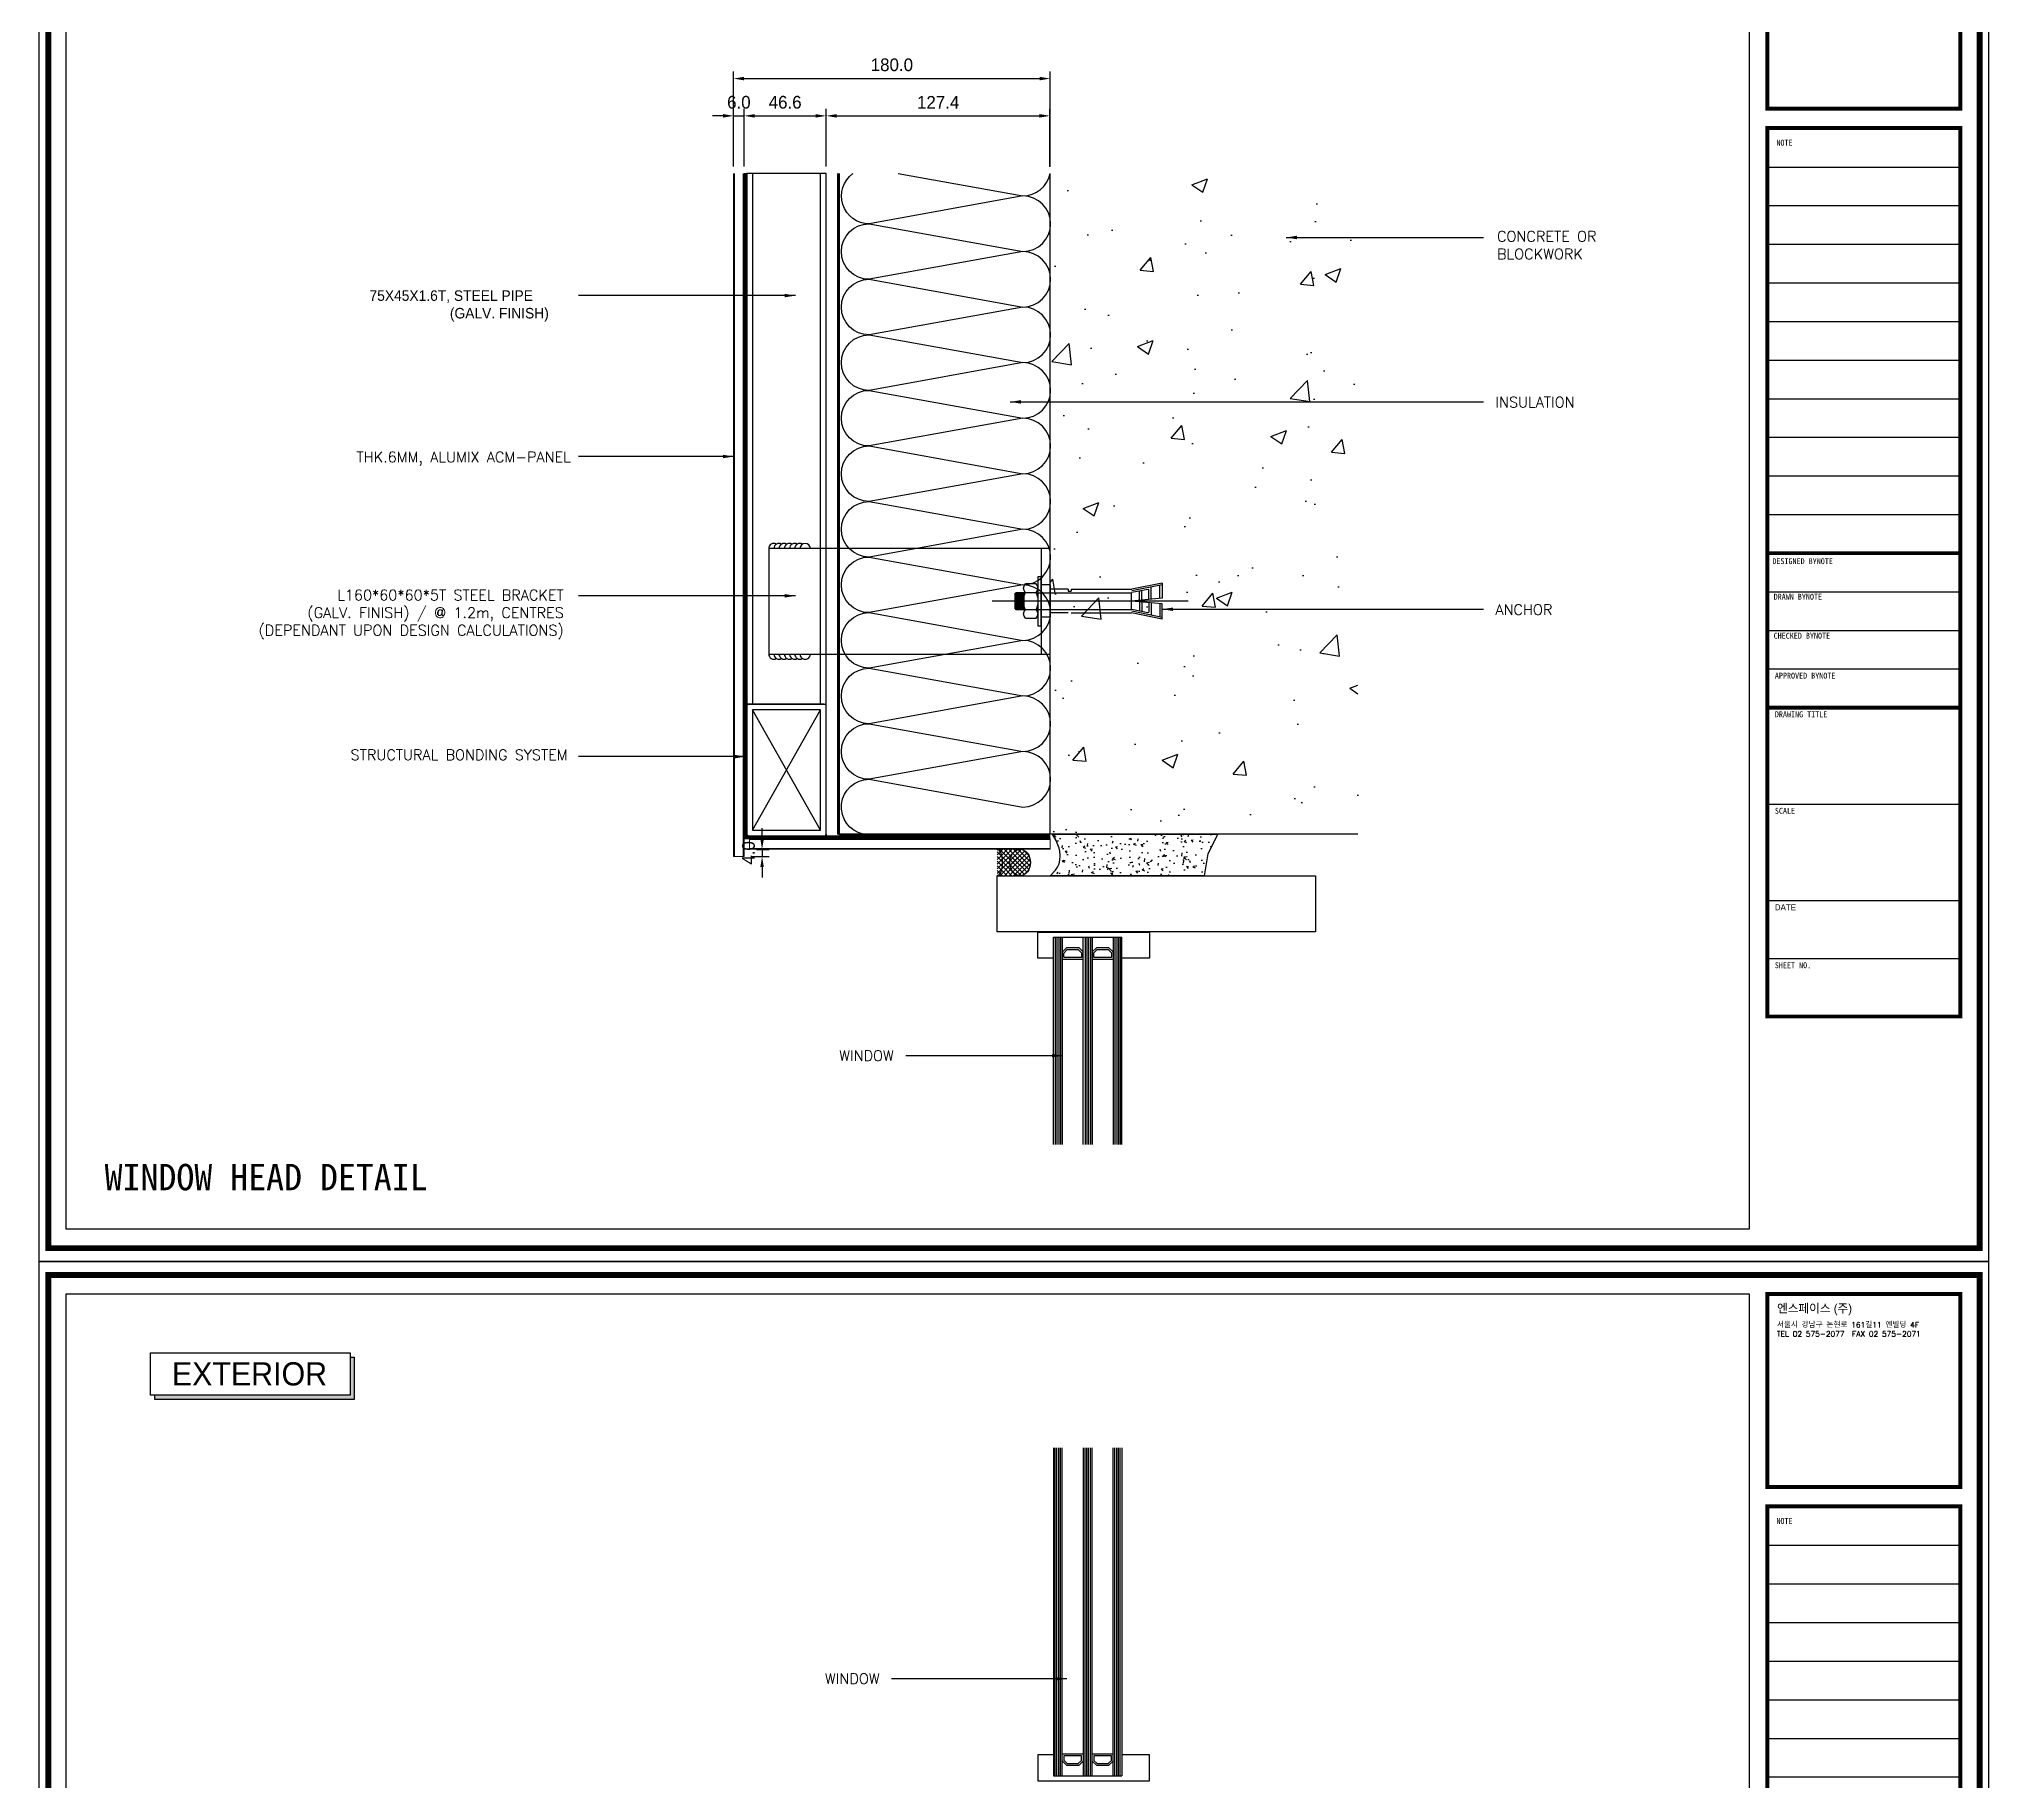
# Model space of a CAD drawing. Header units: millimetres. Extents: x 7297 to 60227, y -7497 to 19324.
# Drawn here: x 8487 to 9596, y 14497 to 15488 of the extents above; entities that cross this region are included whole.
import ezdxf

# ---------------------------------------------------------------- set-up
doc = ezdxf.new("R2010")
doc.units = ezdxf.units.MM
doc.linetypes.add('HIDDEN', pattern=[0.375, 0.25, -0.125])
doc.layers.add('NS_AL_PANEL', color=32, linetype='Continuous', lineweight=9)
for name, color, linetype in [('NS_BRACKET_NUTS', 1, 'Continuous'), ('NS_COL_L-GREY', 8, 'Continuous'), ('NS_COL_MAGENTA', 6, 'Continuous'), ('NS_CON', 8, 'Continuous'), ('NS_CON_LINE', 2, 'Continuous'), ('NS_DIM', 1, 'Continuous'), ('NS_FORM', 7, 'Continuous'), ('NS_FRAME', 253, 'Continuous'), ('NS_GASKET_3M', 150, 'Continuous'), ('NS_INSUL', 8, 'Continuous'), ('NS_PIPE_FRAME', 2, 'Continuous'), ('NS_TEXT', 2, 'Continuous'), ('NS_TEXT_TITLE', 141, 'Continuous'), ('NS_WATERPROOF', 150, 'Continuous'), ('NS_WELD', 1, 'Continuous')]:
    doc.layers.add(name, color=color, linetype=linetype)
doc.styles.add('Expo M', font='Expo M.ttf')
doc.styles.add('HGTXT', font='romans.shx', dxfattribs={"bigfont": 'whgtxt.shx'})
doc.styles.add('HY울릉도L', font='')
doc.styles.add('style1', font='simplex.shx')
doc.styles.get('HY울릉도L').set_extended_font_data('Dotum')
doc.dimstyles.new('N-SPACE', dxfattribs={"dimscale": 4, "dimtxt": 1.8, "dimasz": 1.5, "dimexe": 1, "dimexo": 1, "dimgap": 1, "dimtad": 1, "dimtoh": 1, "dimdec": 1, "dimzin": 1, "dimdsep": 46, "dimtxsty": 'Expo M', "dimcen": 2, "dimclrd": 1, "dimclre": 1, "dimclrt": 2, "dimadec": 1, "dimazin": 0, "dimtfac": 1, "dimtdec": 1, "dimtix": 1, "dimtmove": 1, "dimatfit": 3, "dimfxl": 1, "dimtolj": 1, "dimtzin": 1, "dimarcsym": 0})
pattern_1 = [(135, (-3930668.807, 3565808.9361), (-1.3258252147, -1.3258252147), []), (225, (-3930668.807, 3565808.9361), (1.3258252147, -1.3258252147), [])]

# ---------------------------------------------------------------- blocks, each defined once
blk = doc.blocks.new('AL-TEMPLATE')
at = {"color": 8}
for p, q in [((2716.82, 1392.97), (2800.02, 1392.97)), ((2716.82, 1376.33), (2800.02, 1376.33)), ((2716.82, 1359.69), (2800.02, 1359.69)), ((2716.82, 1343.05), (2800.02, 1343.05)), ((2716.82, 1326.41), (2800.02, 1326.41)), ((2716.82, 1309.77), (2800.02, 1309.77)), ((2716.82, 1293.13), (2800.02, 1293.13)), ((2716.82, 1276.49), (2800.02, 1276.49)), ((2716.82, 1259.85), (2800.02, 1259.85)), ((2716.82, 1243.21), (2800.02, 1243.21)), ((2716.82, 1209.93), (2800.02, 1209.93)), ((2716.82, 1193.29), (2800.02, 1193.29)), ((2716.82, 1176.65), (2800.02, 1176.65)), ((2716.82, 1118.41), (2800.02, 1118.41)), ((2716.82, 1076.81), (2800.02, 1076.81)), ((2716.82, 1051.85), (2800.02, 1051.85))]:
    blk.add_line(p, q, dxfattribs=at)
at = {"color": 7, "ltscale": 2}
blk.add_lwpolyline([(1972.34, 1515.25), (1972.34, 921.25), (2812.34, 921.25), (2812.34, 1515.25)], close=True, dxfattribs=at)
at = {"color": 8}
for points, const_width in [([(1976.34, 1509.45), (2808.34, 1509.45), (2808.34, 927.05), (1976.34, 927.05)], 2.5), ([(2716.82, 1501.32), (2800.02, 1501.32), (2800.02, 1418.12), (2716.82, 1418.12)], 1.66), ([(2716.82, 1409.8), (2800.02, 1409.8), (2800.02, 1026.89), (2716.82, 1026.89)], 1.66)]:
    blk.add_lwpolyline(points, close=True, dxfattribs=dict(at, const_width=const_width))
at = {"color": 9}
blk.add_lwpolyline([(1984.07, 1501.32), (2709.08, 1501.32), (2709.08, 935.18), (1984.07, 935.18)], close=True, dxfattribs=at)
at = {"color": 8, "const_width": 1.66}
for points in [[(2716.82, 1226.57), (2800.02, 1226.57)], [(2716.82, 1160.01), (2800.02, 1160.01)]]:
    blk.add_lwpolyline(points, dxfattribs=at)
at = {"color": 146, "true_color": 0x105689, "insert": (2721.06, 1496.93), "char_height": 3.6698, "attachment_point": 1, "style": 'HGTXT'}
blk.add_mtext('{\\fExpo M|b0|i0|c129|p18;엔스페이스 (주)}', dxfattribs=at)
at = {"insert": (2720.94, 1489.17), "char_height": 2.3487, "attachment_point": 1, "style": 'HGTXT'}
blk.add_mtext('서울시 강남구 논현로 161길11 엔빌딩 4F\\PTEL 02 575-2077  FAX 02 575-2071', dxfattribs=at)
at = {"color": 8, "attachment_point": 1}
for s, insert, char_height, width in [('NOTE', (2720.76, 1404.73), 2.556, 438.9676), ('DESIGNED BYNOTE', (2719.01, 1224.39), 2.5559, 438.9676), ('DRAWN BYNOTE', (2719.56, 1209.04), 2.5559, 438.9676), ('CHECKED BYNOTE', (2719.56, 1192.25), 2.5559, 438.9676), ('APPROVED BYNOTE', (2720.1, 1175.04), 2.5559, 438.9676), ('DRAWING TITLE', (2720.1, 1158.4), 2.5559, 438.9675), ('SCALE', (2720.1, 1116.8), 2.556, 438.9675), ('{\\fﾱﾼﾸﾲ|b0|i0|c129|p49;DATE}', (2720.1, 1075.2), 2.5559, 438.9675), ('SHEET NO.', (2720.1, 1050.24), 2.556, 438.9675)]:
    blk.add_mtext(s, dxfattribs=dict(at, insert=insert, char_height=char_height, width=width))
blk = doc.blocks.new('*D961')
at = {"layer": 'NS_DIM', "color": 1, "lineweight": -2, "transparency": 16777216}
for p, q in [((8882, 15415.7), (8882, 15448.5)), ((8888, 15415.7), (8888, 15448.5)), ((8876, 15444.5), (8870, 15444.5)), ((8882, 15444.5), (8888, 15444.5)), ((8894, 15444.5), (8900, 15444.5))]:
    blk.add_line(p, q, dxfattribs=at)
at = {"layer": 'NS_DIM', "color": 1, "transparency": 16777216}
for points in [[(8876, 15445.5), (8876, 15443.5), (8882, 15444.5)], [(8894, 15445.5), (8894, 15443.5), (8888, 15444.5)]]:
    blk.add_solid(points, dxfattribs=at)
at = {"layer": 'NS_DIM', "color": 2, "transparency": 16777216, "insert": (8885, 15452.2), "char_height": 7.2, "attachment_point": 5, "style": 'Expo M'}
blk.add_mtext('\\A1;6.0', dxfattribs=at)
blk = doc.blocks.new('*D960')
at = {"layer": 'NS_DIM', "color": 1, "lineweight": -2, "transparency": 16777216}
for p, q in [((8888, 15415.7), (8888, 15448.5)), ((8934.6, 15415.7), (8934.6, 15448.5)), ((8894, 15444.5), (8928.6, 15444.5))]:
    blk.add_line(p, q, dxfattribs=at)
at = {"layer": 'NS_DIM', "color": 1, "transparency": 16777216}
for points in [[(8894, 15445.5), (8894, 15443.5), (8888, 15444.5)], [(8928.6, 15445.5), (8928.6, 15443.5), (8934.6, 15444.5)]]:
    blk.add_solid(points, dxfattribs=at)
at = {"layer": 'NS_DIM', "color": 2, "transparency": 16777216, "insert": (8911.3, 15452.2), "char_height": 7.2, "attachment_point": 5, "style": 'Expo M'}
blk.add_mtext('\\A1;46.6', dxfattribs=at)
blk = doc.blocks.new('*D959')
at = {"layer": 'NS_DIM', "color": 1, "lineweight": -2, "transparency": 16777216}
for p, q in [((8934.6, 15415.7), (8934.6, 15448.5)), ((9061.9, 15415.4), (9061.9, 15448.5)), ((8940.6, 15444.5), (9055.9, 15444.5))]:
    blk.add_line(p, q, dxfattribs=at)
at = {"layer": 'NS_DIM', "color": 1, "transparency": 16777216}
for points in [[(8940.6, 15445.5), (8940.6, 15443.5), (8934.6, 15444.5)], [(9055.9, 15445.5), (9055.9, 15443.5), (9061.9, 15444.5)]]:
    blk.add_solid(points, dxfattribs=at)
at = {"layer": 'NS_DIM', "color": 2, "transparency": 16777216, "insert": (8998.3, 15452.2), "char_height": 7.2, "attachment_point": 5, "style": 'Expo M'}
blk.add_mtext('\\A1;127.4', dxfattribs=at)
blk = doc.blocks.new('*D958')
at = {"layer": 'NS_DIM', "color": 1, "lineweight": -2, "transparency": 16777216}
for p, q in [((8882, 15415.7), (8882, 15469.7)), ((9062, 15415.7), (9062, 15469.7)), ((8888, 15465.7), (9056, 15465.7))]:
    blk.add_line(p, q, dxfattribs=at)
at = {"layer": 'NS_DIM', "color": 1, "transparency": 16777216}
for points in [[(8888, 15466.7), (8888, 15464.7), (8882, 15465.7)], [(9056, 15466.7), (9056, 15464.7), (9062, 15465.7)]]:
    blk.add_solid(points, dxfattribs=at)
at = {"layer": 'NS_DIM', "color": 2, "transparency": 16777216, "insert": (8972, 15473.5), "char_height": 7.2, "attachment_point": 5, "style": 'Expo M'}
blk.add_mtext('\\A1;180.0', dxfattribs=at)
blk = doc.blocks.new('al-anchor')
for p, q in [((450.1, 842.4), (450.1, 731)), ((439.9, 827.7), (443.4, 810.2)), ((439.9, 827.7), (448.5, 827.7)), ((440.8, 827.7), (444.3, 810.3)), ((448.6, 826.2), (441.2, 826.2)), ((449.1, 821.3), (442.1, 821.3)), ((448.5, 827.7), (450.1, 810.2)), ((451.8, 827.7), (450.1, 810.2)), ((451.2, 821.3), (458.2, 821.3)), ((451.7, 826.2), (459.1, 826.2)), ((460.4, 827.7), (451.8, 827.7)), ((459.4, 827.7), (455.9, 810.3)), ((460.4, 827.7), (456.9, 810.3)), ((443.4, 775.8), (443.4, 810.2)), ((443.5, 819.5), (445.3, 810.3)), ((449.2, 820), (444, 820)), ((449.6, 816.1), (444.1, 816.1)), ((449.7, 814.8), (444.4, 814.8)), ((445.4, 755.9), (445.4, 810.2)), ((445.4, 810.2), (454.9, 810.2)), ((450.6, 814.8), (455.9, 814.8)), ((450.7, 816.1), (456.1, 816.1)), ((451.1, 820), (456.3, 820)), ((454.9, 755.9), (454.9, 810.2)), ((456.8, 819.5), (455, 810.3)), ((456.9, 775.8), (456.9, 810.3)), ((443.4, 774.2), (443.4, 763.9)), ((455.7, 774.2), (455.7, 775.8)), ((456.9, 775.8), (455.7, 775.8)), ((456.9, 774.2), (455.7, 774.2)), ((456.9, 774.2), (456.9, 763.9)), ((440.4, 749.9), (440.4, 755.9)), ((440.9, 763.9), (440.9, 758.9)), ((459.4, 763.9), (440.9, 763.9)), ((445.4, 744.4), (445.4, 755.9)), ((454.9, 755.9), (454.9, 744.4)), ((459.4, 763.9), (459.4, 758.9)), ((459.9, 755.9), (459.9, 749.9)), ((454.9, 748.9), (445.4, 748.9)), ((454.9, 748.4), (445.4, 748.4)), ((454.9, 747.9), (445.4, 747.9)), ((454.9, 747.4), (445.4, 747.4)), ((454.9, 746.9), (445.4, 746.9)), ((454.9, 746.4), (445.4, 746.4)), ((454.9, 745.9), (445.4, 745.9)), ((454.9, 745.4), (445.4, 745.4)), ((454.9, 744.9), (445.4, 744.9)), ((454.9, 744.4), (445.4, 744.4)), ((445.4, 744.4), (445.9, 743.9)), ((454.4, 743.9), (445.9, 743.9)), ((454.4, 743.9), (454.9, 744.4))]:
    blk.add_line(p, q)
blk.add_lwpolyline([(436, 758.9), (464, 758.9), (464, 756.9), (436, 756.9)], close=True)
for centre, radius, start, end in [((444, 819.5), 0.513, 91.5299, 176.3045), ((456.3, 819.5), 0.513, 3.6955, 88.4701), ((442.9, 753.3), 3.58, 45.683, 134.317), ((450.1, 745.3), 11.6, 65.7903, 114.2097), ((457.4, 753.3), 3.58, 45.683, 134.317), ((442.9, 752.4), 3.58, 225.683, 314.317), ((450.1, 760.4), 11.6, 245.7903, 294.2097), ((457.4, 752.4), 3.58, 225.683, 314.317)]:
    blk.add_arc(centre, radius, start, end)
blk = doc.blocks.new('*D940')
at = {"layer": 'NS_DIM', "color": 1, "lineweight": -2, "transparency": 16777216}
for p, q in [((8898.2, 15033.2), (8898.2, 15039.2)), ((8895, 15027.2), (8902.2, 15027.2)), ((8898.2, 15027.2), (8898.2, 15023.2)), ((8892, 15023.2), (8902.2, 15023.2)), ((8898.2, 15017.2), (8898.2, 15011.2))]:
    blk.add_line(p, q, dxfattribs=at)
at = {"layer": 'NS_DIM', "color": 1, "transparency": 16777216}
for points in [[(8897.2, 15033.2), (8899.2, 15033.2), (8898.2, 15027.2)], [(8897.2, 15017.2), (8899.2, 15017.2), (8898.2, 15023.2)]]:
    blk.add_solid(points, dxfattribs=at)
at = {"layer": 'NS_DIM', "color": 2, "transparency": 16777216, "insert": (8890.5, 15025.2), "char_height": 7.2, "attachment_point": 5, "rotation": 90, "style": 'Expo M'}
blk.add_mtext('\\A1;4.0', dxfattribs=at)
blk = doc.blocks.new('*U99')
for p, q in [((1, 75), (0, 75)), ((0, 74), (0, 75)), ((0, 74), (0, 1)), ((44, 75), (1, 75)), ((3.2, 3.2), (41.8, 71.8)), ((41.8, 3.2), (3.2, 71.8)), ((44, 75), (45, 75)), ((45, 74), (45, 75)), ((45, 1), (45, 74)), ((0, 1), (0, 0)), ((1, 0), (0, 0)), ((45, 1), (45, 0)), ((1, 0), (44, 0)), ((44, 0), (45, 0))]:
    blk.add_line(p, q)
blk.add_lwpolyline([(3.2, 71.8), (3.2, 3.2), (41.8, 3.2), (41.8, 71.8)], close=True)
for centre, start, end in [((1, 74), 90, 180), ((44, 74), 0, 90), ((1, 1), 180, 270), ((44, 1), 270, 0)]:
    blk.add_arc(centre, 1, start, end)
blk = doc.blocks.new('*U146')
blk.add_lwpolyline([(0, 0), (45, 0), (45, 301.9), (0, 301.9)], close=True)
at = {"linetype": 'HIDDEN'}
blk.add_lwpolyline([(3.2, 0), (41.8, 0), (41.8, 301.9), (3.2, 301.9)], close=True, dxfattribs=at)

msp = doc.modelspace()

# ---------------------------------------------------------------- hatches: boundary and pattern name
at = {"layer": 'NS_COL_L-GREY'}
h = msp.add_hatch(dxfattribs=at)
h.set_pattern_fill('AR-CONC', color=256, scale=2, style=0)
h.set_pattern_definition([(310, (-3947674.892, -3554430.097), (14.345203652, 1.2550427), [1.5, -16.5]), (5, (-3947674.892, -3554430.097), (-2.775026672, -15.043842674), [1.2, -13.2]), (259.5486, (-3947673.697, -3554429.992), (11.570187634, -13.78879084), [1.2748038, -14.02284224]), (313.8158, (-3947674.892, -3554434.097), (21.34482097, 3.310380287), [2.25, -24.75]), (263.3644, (-3947673.113, -3554433.82), (18.69325411, -19.48235742), [1.91220576, -21.03426]), (8.8158, (-3947674.892, -3554434.097), (18.6932389, -19.48237202), [1.8, -19.8]), (339, (-3947672.892, -3554433.097), (11.938141042, 8.052377813), [1.5, -16.5]), (34, (-3947672.892, -3554433.097), (4.86630664, -14.5030009), [1.2, -13.2]), (288.5486, (-3947671.897, -3554432.426), (16.80445257, -6.450609934), [1.2748038, -14.02284224]), (322.5, (-3947674.892, -3554430.0967), (0.2431971063, -6.6578770766), [0, -13.04, 0, -13.4, 0, -13.25]), (352.5, (-3947674.892, -3554430.097), (5.261390749, -7.888234238), [0, -7.64, 0, -12.74, 0, -5.05]), (32.5, (-3947679.352, -3554430.0967), (10.6764487234, 0.4510974347), [0, -5, 0, -15.6, 0, -20.7]), (42.5, (-3947681.352, -3554430.097), (11.663723387, -2.002099647), [0, -6.5, 0, -10.36, 0, -14.7])])
h.paths.add_polyline_path([(9063.33, 15035.84), (9069.44, 15035.84), (9074.94, 15035.84), (9081.53, 15035.84), (9157.34, 15035.84), (9151.61, 15024.66), (9149.65, 15012.24), (9082.05, 15012.24), (9061.95, 15012.24), (9065.06, 15015.4), (9066.23, 15017.09), (9067.03, 15019.07), (9067.51, 15021.15), (9067.69, 15023.65), (9067.48, 15026.26), (9067.13, 15027.86), (9066.42, 15029.79), (9065.43, 15032.18)])
h = msp.add_hatch(dxfattribs=at)
h.set_pattern_fill('NET', color=256, scale=15, angle=135, style=0)
h.set_pattern_definition(pattern_1)
edge = h.paths.add_edge_path()
edge.add_ellipse((9044.93, 15019.74), major_axis=(0, 7.5), ratio=0.7810297, start_angle=0, end_angle=360)
edge.add_line((9039.08, 15019.74), (9034.95, 15019.74))
edge.add_ellipse((9031.95, 15019.74), major_axis=(0, -7.5), ratio=0.4, start_angle=0, end_angle=180, ccw=False)
edge.add_line((9031.95, 15012.24), (9046.12, 15012.24))
edge.add_line((9046.12, 15012.24), (9046.25, 15012.45))
h = msp.add_hatch(dxfattribs=at)
h.set_pattern_fill('NET', color=256, scale=15, angle=135, style=0)
h.set_pattern_definition(pattern_1)
edge = h.paths.add_edge_path()
edge.add_ellipse((9044.93, 15019.74), major_axis=(0, 7.5), ratio=0.7810297, start_angle=0, end_angle=360)
edge.add_line((9044.93, 15027.24), (9031.95, 15027.24))
edge.add_ellipse((9031.95, 15019.74), major_axis=(0, -7.5), ratio=0.4, start_angle=0, end_angle=180, ccw=False)
edge.add_line((9034.95, 15019.74), (9039.08, 15019.74))
at = {"layer": 'NS_COL_MAGENTA'}
msp.add_hatch(color=256, dxfattribs=at).paths.add_polyline_path([(8666.29, 14738.28), (8663.89, 14738.28), (8663.89, 14716.74), (8552.86, 14716.74), (8552.86, 14714.18), (8666.29, 14714.18)])
at = {"layer": 'NS_CON'}
h = msp.add_hatch(dxfattribs=at)
h.set_pattern_fill('AR-CONC', color=256, scale=0.5, style=0)
h.set_pattern_definition([(50, (10872.86, 11161.18), (91.0923, -7.9695), [9.525, -104.775]), (355, (10872.86, 11161.18), (-17.6217, 95.5284), [7.62, -83.8203]), (100.4514, (10880.45, 11160.52), (73.4706, 87.5589), [8.095, -89.0451]), (46.1842, (10872.86, 11186.58), (135.5395, -21.0212), [14.2875, -157.1625]), (96.6356, (10884.15, 11184.83), (118.702, 123.713), [12.1425, -133.568]), (351.184, (10872.86, 11186.58), (118.702, 123.713), [11.43, -125.73]), (21, (10885.56, 11180.23), (75.8072, -51.1326), [9.525, -104.775]), (326, (10885.56, 11180.23), (30.901, 92.094), [7.62, -83.82]), (71.4514, (10891.874, 11175.97), (106.7082, 40.9614), [8.095, -89.045]), (37.5, (10872.857, 11161.183), (1.5443, 42.27752), [0, -82.804, 0, -85.09, 0, -84.1375]), (7.5, (10872.857, 11161.183), (33.40983, 50.0903), [0, -48.514, 0, -80.899, 0, -32.0675]), (327.5, (10844.536, 11161.183), (67.7953, -2.86437), [0, -31.75, 0, -99.06, 0, -131.445]), (317.5, (10831.836, 11161.183), (74.0646, 12.71325), [0, -41.275, 0, -65.786, 0, -93.345])])
h.paths.add_polyline_path([(9236.95, 15035.84), (9061.95, 15035.84), (9061.95, 15411.51), (9236.95, 15411.51)])
at = {"layer": 'NS_GASKET_3M'}
h = msp.add_hatch(dxfattribs=at)
h.set_pattern_fill('NET3', color=256, scale=0.3, style=0)
h.set_pattern_definition([(0, (-7072.4301, -2109.3813), (0, 0.9525), []), (60, (-7072.4301, -2109.3813), (-0.824889197, 0.47625), []), (120, (-7072.4301, -2109.3813), (-0.824889197, -0.47625), [])])
h.paths.add_polyline_path([(8889.55, 15411.72), (8887.95, 15411.72), (8887.95, 15033.24), (8889.55, 15033.24)])
h = msp.add_hatch(dxfattribs=at)
h.set_pattern_fill('NET3', color=256, scale=0.3, style=0)
h.set_pattern_definition([(0, (-7072.4301, -2055.3914), (0, 0.9525), []), (60, (-7072.4301, -2055.3914), (-0.824889197, 0.47625), []), (120, (-7072.4301, -2055.3914), (-0.824889197, -0.47625), [])])
h.paths.add_polyline_path([(9061.95, 15033.24), (9061.95, 15034.84), (8889.55, 15034.84), (8889.55, 15033.24)])

# ---------------------------------------------------------------- linework, layer by layer
at = {"layer": 'NS_AL_PANEL'}
for p, q in [((8881.95, 15023.24), (8881.95, 15411.72)), ((8882.45, 15023.24), (8882.45, 15411.72)), ((8887.45, 15023.24), (8887.45, 15411.72)), ((8887.95, 15023.24), (8887.95, 15411.72)), ((8890.95, 15033.24), (9061.95, 15033.24)), ((8890.95, 15033.24), (8890.95, 15027.24)), ((8890.95, 15032.74), (9061.95, 15032.74)), ((8890.95, 15027.74), (9061.95, 15027.74)), ((8890.95, 15027.24), (9061.95, 15027.24)), ((9061.95, 15033.24), (9061.95, 15027.24)), ((8881.95, 15023.24), (8887.95, 15023.24))]:
    msp.add_line(p, q, dxfattribs=at)
at = {"layer": 'NS_BRACKET_NUTS'}
msp.add_line((9056.95, 15198.34), (9056.95, 15138.34), dxfattribs=at)
msp.add_lwpolyline([(9061.95, 15198.34), (8901.95, 15198.34), (8901.95, 15138.34), (9061.95, 15138.34)], dxfattribs=at)
at = {"layer": 'NS_COL_L-GREY'}
for points in [[(9063.33, 15035.84), (9069.44, 15035.84), (9074.94, 15035.84), (9081.53, 15035.84), (9157.34, 15035.84), (9151.61, 15024.66), (9149.65, 15012.24), (9082.05, 15012.24), (9061.95, 15012.24), (9065.06, 15015.4), (9066.23, 15017.09), (9067.03, 15019.07), (9067.51, 15021.15), (9067.69, 15023.65), (9067.48, 15026.26), (9067.13, 15027.86), (9066.42, 15029.79), (9065.43, 15032.18), (9063.33, 15035.84)], [(9063.85, 14965.24), (9055.05, 14965.24), (9055.05, 14980.04), (9118.55, 14980.04), (9118.55, 14965.24), (9102.85, 14965.24)], [(9063.85, 14859.37), (9063.85, 14977.24), (9102.85, 14977.24)], [(9064.85, 14977.24), (9064.85, 14859.37)], [(9065.85, 14977.24), (9065.85, 14859.37)], [(9066.85, 14977.24), (9066.85, 14859.37)], [(9067.85, 14977.24), (9067.85, 14859.37)], [(9068.85, 14977.24), (9068.85, 14859.37)], [(9080.85, 14859.37), (9080.85, 14977.24)], [(9081.85, 14977.24), (9081.85, 14859.37)], [(9082.85, 14977.24), (9082.85, 14859.37)], [(9083.85, 14977.24), (9083.85, 14859.37)], [(9084.85, 14977.24), (9084.85, 14859.37)], [(9085.85, 14977.24), (9085.85, 14859.37)], [(9097.85, 14977.24), (9097.85, 14859.37)], [(9098.85, 14977.24), (9098.85, 14859.37)], [(9099.85, 14977.24), (9099.85, 14859.37)], [(9100.85, 14977.24), (9100.85, 14859.37)], [(9101.85, 14977.24), (9101.85, 14859.37)], [(9102.85, 14859.37), (9102.85, 14977.24)], [(9068.85, 14964.74), (9080.85, 14964.74)], [(9085.85, 14964.74), (9097.85, 14964.74)], [(9063.85, 14686.75), (9063.85, 14500.12), (9102.85, 14500.12)], [(9064.85, 14500.12), (9064.85, 14686.75)], [(9065.85, 14500.12), (9065.85, 14686.75)], [(9066.85, 14500.12), (9066.85, 14686.75)], [(9067.85, 14500.12), (9067.85, 14686.75)], [(9068.85, 14500.12), (9068.85, 14686.75)], [(9080.85, 14686.75), (9080.85, 14500.12)], [(9081.85, 14500.12), (9081.85, 14686.75)], [(9082.85, 14500.12), (9082.85, 14686.75)], [(9083.85, 14500.12), (9083.85, 14686.75)], [(9084.85, 14500.12), (9084.85, 14686.75)], [(9085.85, 14500.12), (9085.85, 14686.75)], [(9097.85, 14500.12), (9097.85, 14686.75)], [(9098.85, 14500.12), (9098.85, 14686.75)], [(9099.85, 14500.12), (9099.85, 14686.75)], [(9100.85, 14500.12), (9100.85, 14686.75)], [(9101.85, 14500.12), (9101.85, 14686.75)], [(9102.85, 14686.75), (9102.85, 14500.12)], [(9063.85, 14512.12), (9055.05, 14512.12), (9055.05, 14497.32), (9118.55, 14497.32), (9118.55, 14512.12), (9102.85, 14512.12)], [(9068.85, 14512.62), (9080.85, 14512.62)], [(9085.85, 14512.62), (9097.85, 14512.62)]]:
    msp.add_lwpolyline(points, dxfattribs=at)
msp.add_lwpolyline([(9031.95, 15012.24), (9212.95, 15012.24), (9212.95, 14980.24), (9031.95, 14980.24)], close=True, dxfattribs=at)
for points in [[(9080.85, 14968.62, 0.1989124), (9080.76, 14968.83), (9078.44, 14971.16, 0.1989124), (9078.23, 14971.24), (9071.48, 14971.24, 0.1989124), (9071.27, 14971.16), (9068.94, 14968.83, 0.1989124), (9068.85, 14968.62), (9068.85, 14968.62)], [(9097.85, 14968.62, 0.1989124), (9097.76, 14968.83), (9095.44, 14971.16, 0.1989124), (9095.23, 14971.24), (9088.48, 14971.24, 0.1989124), (9088.27, 14971.16), (9085.94, 14968.83, 0.1989124), (9085.85, 14968.62), (9085.85, 14968.62)], [(9080.85, 14508.74, -0.1989124), (9080.76, 14508.53), (9078.44, 14506.2, -0.1989124), (9078.23, 14506.12), (9071.48, 14506.12, -0.1989124), (9071.27, 14506.2), (9068.94, 14508.53, -0.1989124), (9068.85, 14508.74), (9068.85, 14508.74)], [(9097.85, 14508.74, -0.1989124), (9097.76, 14508.53), (9095.44, 14506.2, -0.1989124), (9095.23, 14506.12), (9088.48, 14506.12, -0.1989124), (9088.27, 14506.2), (9085.94, 14508.53, -0.1989124), (9085.85, 14508.74), (9085.85, 14508.74)]]:
    msp.add_lwpolyline(points, format="xyb", dxfattribs=at)
for points in [[(9070.05, 14965.74, -0.4142136), (9069.85, 14965.94), (9069.85, 14968.25, -0.1989124), (9069.91, 14968.39), (9071.71, 14970.19, -0.1989124), (9071.85, 14970.24), (9077.86, 14970.24, -0.1989124), (9078, 14970.19), (9079.79, 14968.39, -0.1989124), (9079.85, 14968.25), (9079.85, 14965.94, -0.4142136), (9079.65, 14965.74)], [(9087.05, 14965.74, -0.4142136), (9086.85, 14965.94), (9086.85, 14968.25, -0.1989124), (9086.91, 14968.39), (9088.71, 14970.19, -0.1989124), (9088.85, 14970.24), (9094.86, 14970.24, -0.1989124), (9095, 14970.19), (9096.79, 14968.39, -0.1989124), (9096.85, 14968.25), (9096.85, 14965.94, -0.4142136), (9096.65, 14965.74)], [(9070.05, 14511.62, 0.4142136), (9069.85, 14511.42), (9069.85, 14509.11, 0.1989124), (9069.91, 14508.97), (9071.71, 14507.17, 0.1989124), (9071.85, 14507.12), (9077.86, 14507.12, 0.1989124), (9078, 14507.17), (9079.79, 14508.97, 0.1989124), (9079.85, 14509.11), (9079.85, 14511.42, 0.4142136), (9079.65, 14511.62)], [(9087.05, 14511.62, 0.4142136), (9086.85, 14511.42), (9086.85, 14509.11, 0.1989124), (9086.91, 14508.97), (9088.71, 14507.17, 0.1989124), (9088.85, 14507.12), (9094.86, 14507.12, 0.1989124), (9095, 14507.17), (9096.79, 14508.97, 0.1989124), (9096.85, 14509.11), (9096.85, 14511.42, 0.4142136), (9096.65, 14511.62)]]:
    msp.add_lwpolyline(points, format="xyb", close=True, dxfattribs=at)
msp.add_ellipse((9031.95, 15019.74), major_axis=(0, -7.5), ratio=0.4, start_param=0, end_param=3.1415927, dxfattribs=at)
msp.add_ellipse((9044.93, 15019.74), major_axis=(0, 7.5), ratio=0.7810297, dxfattribs=at)
at = {"layer": 'NS_COL_MAGENTA'}
msp.add_lwpolyline([(8550.46, 14740.84), (8663.89, 14740.84), (8663.89, 14716.74), (8550.46, 14716.74)], close=True, dxfattribs=at)
msp.add_lwpolyline([(8663.89, 14738.28), (8666.29, 14738.28), (8666.29, 14714.18), (8552.86, 14714.18), (8552.86, 14716.74)], dxfattribs=at)
at = {"layer": 'NS_CON'}
msp.add_line((9236.95, 15035.84), (9061.95, 15035.84), dxfattribs=at)
at = {"layer": 'NS_CON_LINE'}
msp.add_line((9061.95, 15035.84), (9061.95, 15411.72), dxfattribs=at)
at = {"layer": 'NS_GASKET_3M'}
msp.add_lwpolyline([(8887.95, 15411.72), (8889.55, 15411.72), (8889.55, 15033.24), (8887.95, 15033.24)], close=True, dxfattribs=at)
msp.add_lwpolyline([(9061.95, 15033.24), (8889.55, 15033.24), (8889.55, 15034.84), (9061.95, 15034.84)], dxfattribs=at)
at = {"layer": 'NS_INSUL', "ltscale": 2}
for points in [[(9046.44, 15146.09, 1), (9046.44, 15177.69), (8959.08, 15161.89, -1), (8959.08, 15193.5), (9046.44, 15177.69, 1), (9046.44, 15209.3), (8959.08, 15193.5, -1), (8959.08, 15225.1), (9046.44, 15209.3, 1), (9046.44, 15240.9), (8959.08, 15225.1, -1), (8959.08, 15256.7), (9046.44, 15240.9, 1), (9046.44, 15272.5), (8959.08, 15256.7, -1), (8959.08, 15288.3), (9046.44, 15272.5, 1), (9046.44, 15304.1), (8959.08, 15288.3, -1), (8959.08, 15319.9), (9046.44, 15304.1, 1), (9046.44, 15335.7), (8959.08, 15319.9, -1), (8959.08, 15351.5), (9046.44, 15335.7, 1), (9046.44, 15367.3), (8959.08, 15351.5, -1), (8959.08, 15383.1), (9046.44, 15367.3, 1), (9046.44, 15398.91), (8959.08, 15383.1, -0.7279741), (8949.84, 15411.72, -0.7279741)], [(8975.57, 15411.72), (9046.44, 15398.91, 0.3596179), (9061.95, 15411.72, 0.3596179)], [(8955.75, 15035.84, -0.8989022), (8959.08, 15067.09), (9046.44, 15051.29, 1), (9046.44, 15082.89), (8959.08, 15067.09, -1), (8959.08, 15098.69), (9046.44, 15082.89, 1), (9046.44, 15114.49), (8959.08, 15098.69, -1), (8959.08, 15130.29), (9046.44, 15114.49, 1), (9046.44, 15146.09), (8959.08, 15130.29, -1), (8959.08, 15161.89), (9046.44, 15146.09, 0.4142136)]]:
    msp.add_lwpolyline(points, format="xyb", dxfattribs=at)
at = {"layer": 'NS_TEXT'}
msp.add_line((8942.24, 15035.84), (8942.24, 15411.72), dxfattribs=at)
at = {"layer": 'NS_WATERPROOF'}
for p, q in [((9061.95, 15035.84), (8942.24, 15035.84)), ((9061.95, 15034.84), (8942.24, 15034.84))]:
    msp.add_line(p, q, dxfattribs=at)
at = {"layer": 'NS_WATERPROOF', "ltscale": 25, "const_width": 1}
for points in [[(8941.24, 15035.84), (8941.24, 15411.72)], [(8941.24, 15035.84), (9061.95, 15035.84)]]:
    msp.add_lwpolyline(points, dxfattribs=at)
at = {"layer": 'NS_WELD'}
for centre, start, end in [((8904.92, 15198.34), 60.00163, 180.00163), ((8907.88, 15198.34), 60.00163, 180.00163), ((8910.84, 15198.34), 60.00163, 180.00163), ((8913.8, 15198.34), 60.00163, 180.00163), ((8916.77, 15198.34), 60.00163, 180.00163), ((8919.73, 15198.34), 60.00163, 180.00163), ((8922.69, 15198.34), 0.00163, 180.00163), ((8904.92, 15138.34), 179.99837, 299.99837), ((8907.88, 15138.34), 179.99837, 299.99837), ((8910.84, 15138.34), 179.99837, 299.99837), ((8913.8, 15138.34), 179.99837, 299.99837), ((8916.77, 15138.34), 179.99837, 299.99837), ((8919.73, 15138.34), 179.99837, 299.99837), ((8922.69, 15138.34), 179.99837, 359.99837)]:
    msp.add_arc(centre, 2.96, start, end, dxfattribs=at)

# ---------------------------------------------------------------- block references
at = {"layer": 'NS_BRACKET_NUTS', "xscale": -1, "rotation": 270}
msp.add_blockref('al-anchor', (8298.08, 14718.34), dxfattribs=at)
at = {"layer": 'NS_FORM', "xscale": 1.32, "yscale": 1.32, "zscale": 1.32}
for p in [(5883.55, 13576.66), (5883.55, 12792.58)]:
    msp.add_blockref('AL-TEMPLATE', p, dxfattribs=at)
at = {"layer": 'NS_FRAME'}
msp.add_blockref('*U146', (8889.55, 15109.86), dxfattribs=at)
at = {"layer": 'NS_PIPE_FRAME'}
msp.add_blockref('*U99', (8889.55, 15034.86), dxfattribs=at)

# ---------------------------------------------------------------- texts
at = {"layer": 'NS_TEXT', "char_height": 6, "style": 'style1'}
for s, insert, width, attachment_point in [('\\pxql;CONCRETE OR \\PBLOCKWORK', (9463.71, 15378.94), 147.6327, 3), ('\\pi57.67;{\\fHY울릉도L|b0|i0|c129|p18;75X45X1.6T, STEEL PIPE\\P\\pi103.38;(GALV. FINISH)}', (8617.29, 15345.24), 174.1854, 1), ('\\pxql;INSULATION', (9378.2, 15284.61), 63.0132, 3), ('\\pxqr;THK.6MM, ALUMIX ACM-PANEL', (8636.94, 15253.43), 152.5309, 1), ('\\pxqr;L160*60*60*5T STEEL BRACKET \\P(GALV. FINISH) / @ 1.2m, CENTRES\\P(DEPENDANT UPON DESIGN CALCULATIONS)', (8586.28, 15174.87), 199.1516, 1), ('\\pxql;ANCHOR', (9378.2, 15166.59), 63.0132, 3), ('\\pxqr;STRUCTURAL BONDING SYSTEM', (8640.01, 15083.98), 147.6327, 1), ('WINDOW', (8942.02, 14912.88), 147.6327, 1), ('WINDOW', (8933.94, 14558.47), 147.6327, 1)]:
    msp.add_mtext(s, dxfattribs=dict(at, insert=insert, width=width, attachment_point=attachment_point))
at = {"layer": 'NS_TEXT_TITLE'}
msp.add_text('WINDOW HEAD DETAIL', height=15, dxfattribs=at).set_placement((8524.34, 14833.28))
at = {"layer": 'NS_TEXT_TITLE', "style": 'HY울릉도L'}
msp.add_text('EXTERIOR', height=13.2, dxfattribs=at).set_placement((8562.58, 14722.25))

# ---------------------------------------------------------------- dimensions: what is measured, and where the dimension line sits
at = {"layer": 'NS_DIM'}
for base, p1, p2, picture, middle in [((9061.95, 15465.68), (8881.95, 15411.72), (9061.95, 15411.72), '*D958', (8971.95, 15473.47)), ((8934.55, 15444.46), (8887.95, 15411.72), (8934.55, 15411.72), '*D960', (8911.25, 15452.15)), ((9061.95, 15444.46), (8934.55, 15411.72), (9061.95, 15411.39), '*D959', (8998.25, 15452.15))]:
    dim = msp.add_linear_dim(base=base, p1=p1, p2=p2, dimstyle='N-SPACE', dxfattribs=at)
    dim.commit()
    dim.dimension.update_dxf_attribs({"geometry": picture, "text_midpoint": middle})
dim = msp.add_linear_dim(base=(8887.95, 15444.46), p1=(8881.95, 15411.72), p2=(8887.95, 15411.72), dimstyle='N-SPACE', dxfattribs=at)
dim.commit()
dim.dimension.update_dxf_attribs({"geometry": '*D961', "text_midpoint": (8884.95, 15444.46), "dimtype": 128})
dim = msp.add_linear_dim(base=(8898.24, 15023.24), p1=(8890.95, 15027.24), p2=(8887.95, 15023.24), angle=90, dimstyle='N-SPACE', dxfattribs=at)
dim.commit()
dim.dimension.update_dxf_attribs({"geometry": '*D940', "text_midpoint": (8890.46, 15025.24)})

# ---------------------------------------------------------------- leaders
for points in [[(9196.28, 15375.29), (9308.45, 15375.29)], [(8917.13, 15342.25), (8793.75, 15342.25)], [(9039.33, 15281.78), (9308.45, 15281.78)], [(8881.95, 15250.7), (8793.75, 15250.7)], [(8917.13, 15171.44), (8793.75, 15171.44)], [(9125.77, 15163.82), (9308.45, 15163.82)], [(8888.7, 15079.98), (8793.75, 15079.98)], [(9068.96, 14909.78), (8979.92, 14909.78)], [(9071.5, 14555.37), (8971.84, 14555.37)]]:
    msp.add_leader(points, dimstyle='N-SPACE', dxfattribs=at)

doc.saveas('drawing.dxf')
